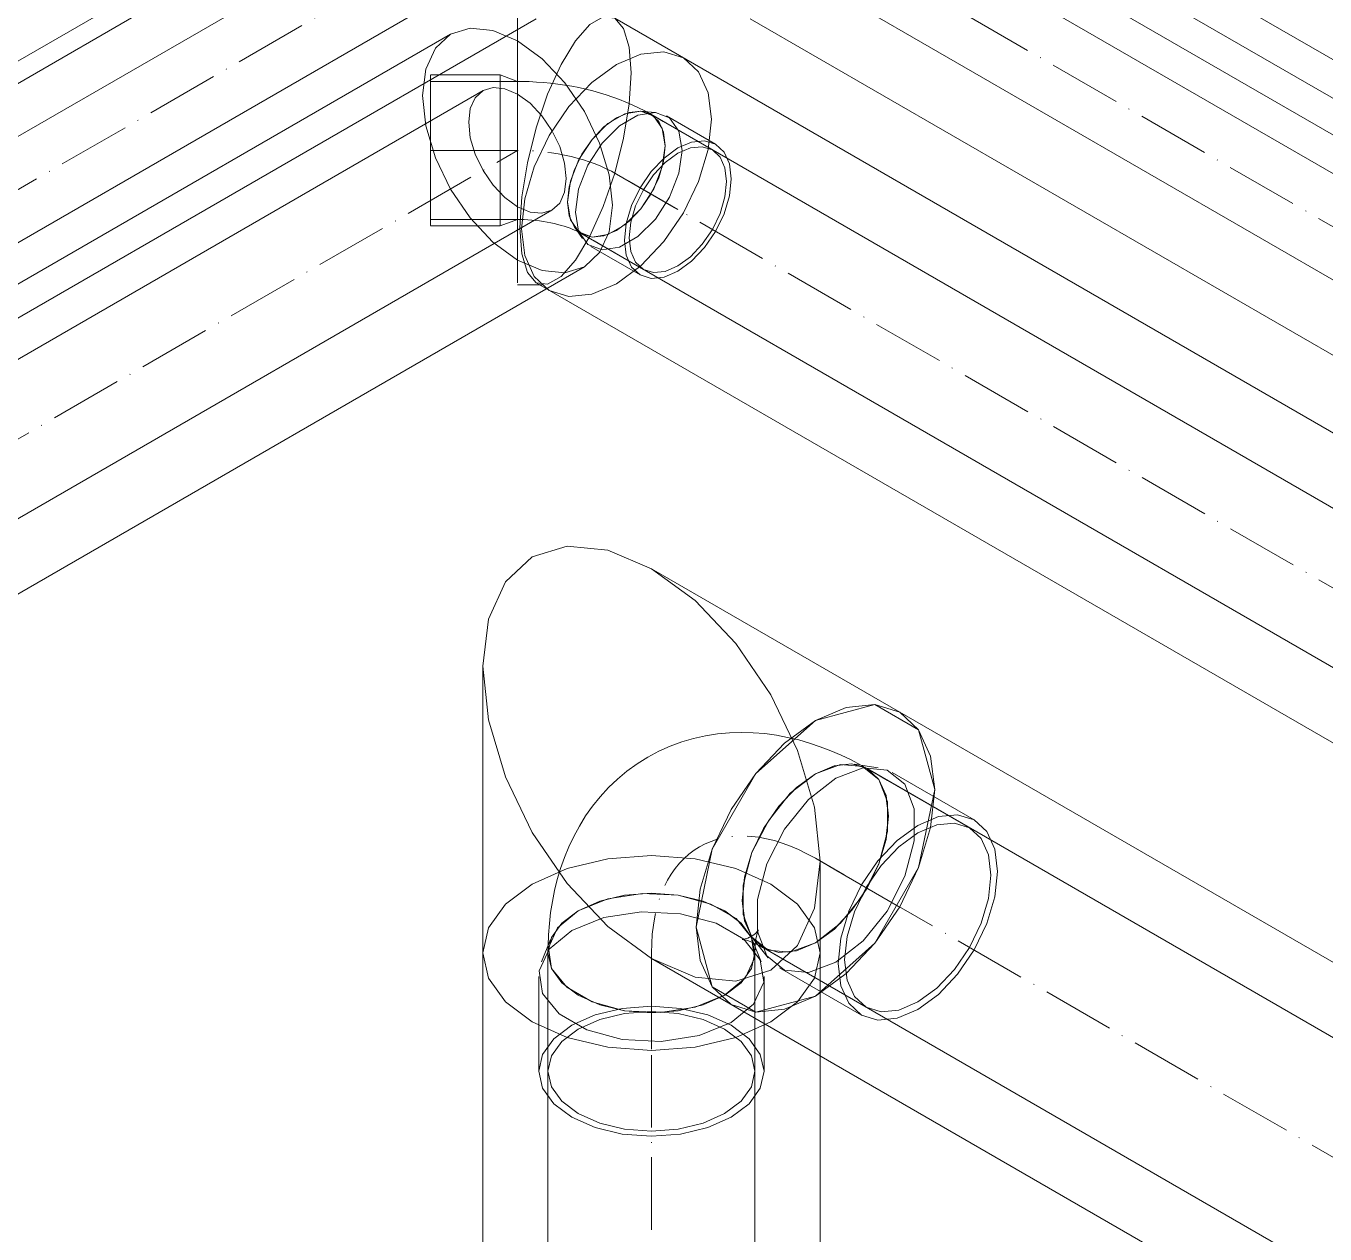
# Model space of a CAD drawing. Header units: millimetres. Extents: x -88595 to 880822, y -1054509 to -148035.
# Drawn here: x 387326.8 to 387506.1, y -308503.3 to -308336.6 of the extents above; entities that cross this region are included whole.
import ezdxf

# ---------------------------------------------------------------- set-up
doc = ezdxf.new("R2010")
doc.units = ezdxf.units.MM
doc.linetypes.add('$12$ADSK_Осевая', pattern=[14, 10, -2, 0, -2])
doc.linetypes.add('$13$ADSK_Осевая', pattern=[14, 10, -2, 0, -2])
for name, color, linetype, lineweight in [('Изоляция', 7, 'Continuous', 18), ('Трубопровод', 7, 'Continuous', 18), ('Трубопроводы', 7, 'Continuous', 18)]:
    doc.layers.add(name, color=color, linetype=linetype, lineweight=lineweight)

# ---------------------------------------------------------------- blocks, each defined once
blk = doc.blocks.new('$0$ADSK_МедьПайка_Отвод - Отвод медный под пайку двухраструбный-V51-В_ОВ3_4')
at = {"layer": 'Трубопроводы', "color": 134, "true_color": 0x00a6a6}
for p, q in [((14943.61, 15546.83), (14934.01, 15546.83)), ((14943.61, 15545.94), (14934.01, 15545.94)), ((14946.01, 15545.94), (14943.61, 15546.83)), ((14946.01, 15545.94), (14943.61, 15545.94)), ((14965.02, 15541.66), (14963.01, 15541.83)), ((14966.12, 15540.42), (14964.43, 15541.4)), ((14972.91, 15536.5), (14966.12, 15540.42)), ((14973.36, 15537.27), (14966.57, 15541.19)), ((14934.01, 15526.89), (14943.61, 15526.89)), ((14943.61, 15526), (14946.01, 15526.89)), ((14943.61, 15526.89), (14946.01, 15526.89)), ((14934.01, 15526), (14943.61, 15526)), ((14953.82, 15525.91), (14954.97, 15524.26)), ((14954.9, 15524.9), (14956.6, 15523.92)), ((14956.15, 15523.15), (14962.94, 15519.23)), ((14956.6, 15523.92), (14963.39, 15520))]:
    blk.add_line(p, q, dxfattribs=at)
for points in [[(14934.01, 15530.41, 0), (14934.01, 15532.81, 0), (14934.01, 15535.46, 0), (14934.01, 15538.18, 0), (14934.01, 15540.78, 0), (14934.01, 15543.08, 0), (14934.01, 15544.92, 0), (14934.01, 15546.19, 0), (14934.01, 15546.79, 0), (14934.01, 15546.68, 0), (14934.01, 15545.88, 0), (14934.01, 15544.43, 0), (14934.01, 15542.43, 0)], [(14934.01, 15541.92, 0), (14934.01, 15543.74, 0), (14934.01, 15545.07, 0), (14934.01, 15545.81, 0), (14934.01, 15545.9, 0), (14934.01, 15545.35, 0), (14934.01, 15544.2, 0), (14934.01, 15542.51, 0), (14934.01, 15540.4, 0), (14934.01, 15538.03, 0), (14934.01, 15535.54, 0), (14934.01, 15533.12, 0), (14934.01, 15530.92, 0)], [(14943.61, 15542.43, 0), (14943.61, 15544.98, 0), (14943.61, 15546.49, 0), (14943.61, 15546.79, 0), (14943.61, 15545.84, 0), (14943.61, 15543.75, 0), (14943.61, 15540.77, 0), (14943.61, 15537.28, 0), (14943.61, 15533.67, 0), (14943.61, 15530.41, 0)], [(14964.43, 15541.4, 0), (14963.59, 15541.87, 0), (14962.73, 15542.31, 0), (14961.86, 15542.72, 0), (14960.98, 15543.1, 0), (14960.08, 15543.46, 0), (14959.17, 15543.79, 0), (14958.26, 15544.1, 0), (14957.33, 15544.38, 0), (14956.39, 15544.64, 0), (14955.44, 15544.87, 0), (14954.48, 15545.09, 0), (14953.52, 15545.27, 0), (14952.55, 15545.44, 0), (14951.57, 15545.58, 0), (14950.59, 15545.7, 0), (14949.61, 15545.79, 0), (14948.62, 15545.86, 0), (14947.63, 15545.91, 0), (14946.64, 15545.94, 0), (14946.01, 15545.94, 0)], [(14946.01, 15530.92, 0), (14946.01, 15533.91, 0), (14946.01, 15537.21, 0), (14946.01, 15540.4, 0), (14946.01, 15543.12, 0), (14946.01, 15545.03, 0), (14946.01, 15545.9, 0), (14946.01, 15545.63, 0), (14946.01, 15544.24, 0), (14946.01, 15541.92, 0)], [(14946.01, 15530.92, 0), (14946.01, 15533.12, 0), (14946.01, 15535.54, 0), (14946.01, 15538.03, 0), (14946.01, 15540.4, 0), (14946.01, 15542.51, 0), (14946.01, 15544.2, 0), (14946.01, 15545.35, 0), (14946.01, 15545.9, 0), (14946.01, 15545.81, 0), (14946.01, 15545.07, 0), (14946.01, 15543.74, 0), (14946.01, 15541.92, 0)], [(14934.01, 15542.43, 0), (14934.01, 15540.03, 0), (14934.01, 15537.37, 0), (14934.01, 15534.66, 0), (14934.01, 15532.06, 0), (14934.01, 15529.76, 0), (14934.01, 15527.91, 0), (14934.01, 15526.65, 0), (14934.01, 15526.05, 0), (14934.01, 15526.15, 0), (14934.01, 15526.96, 0), (14934.01, 15528.41, 0), (14934.01, 15530.41, 0)], [(14943.61, 15530.41, 0), (14943.61, 15527.86, 0), (14943.61, 15526.35, 0), (14943.61, 15526.05, 0), (14943.61, 15527, 0), (14943.61, 15529.09, 0), (14943.61, 15532.06, 0), (14943.61, 15535.56, 0), (14943.61, 15539.16, 0), (14943.61, 15542.43, 0)], [(14934.01, 15530.92, 0), (14934.01, 15529.09, 0), (14934.01, 15527.77, 0), (14934.01, 15527.03, 0), (14934.01, 15526.93, 0), (14934.01, 15527.48, 0), (14934.01, 15528.64, 0), (14934.01, 15530.33, 0), (14934.01, 15532.43, 0), (14934.01, 15534.81, 0), (14934.01, 15537.29, 0), (14934.01, 15539.72, 0), (14934.01, 15541.92, 0)], [(14946.01, 15541.92, 0), (14946.01, 15538.93, 0), (14946.01, 15535.63, 0), (14946.01, 15532.43, 0), (14946.01, 15529.72, 0), (14946.01, 15527.8, 0), (14946.01, 15526.93, 0), (14946.01, 15527.21, 0), (14946.01, 15528.59, 0), (14946.01, 15530.92, 0)], [(14946.01, 15541.92, 0), (14946.01, 15539.72, 0), (14946.01, 15537.29, 0), (14946.01, 15534.81, 0), (14946.01, 15532.43, 0), (14946.01, 15530.33, 0), (14946.01, 15528.64, 0), (14946.01, 15527.48, 0), (14946.01, 15526.93, 0), (14946.01, 15527.03, 0), (14946.01, 15527.77, 0), (14946.01, 15529.09, 0), (14946.01, 15530.92, 0)], [(14966.4, 15537.04, 0), (14965.99, 15539.46, 0), (14964.82, 15541.13, 0), (14963.03, 15541.83, 0), (14960.83, 15541.49, 0), (14958.49, 15540.14, 0), (14956.3, 15537.94, 0), (14954.5, 15535.17, 0), (14953.33, 15532.16, 0), (14952.93, 15529.26, 0)], [(14966.4, 15537.04, 0), (14966.17, 15538.92, 0), (14965.5, 15540.41, 0), (14964.43, 15541.4, 0), (14963.03, 15541.83, 0), (14961.41, 15541.67, 0), (14959.66, 15540.93, 0), (14957.92, 15539.66, 0), (14956.3, 15537.94, 0), (14954.9, 15535.9, 0), (14953.83, 15533.67, 0), (14953.16, 15531.41, 0), (14952.93, 15529.26, 0)], [(14954, 15527.92, 0), (14954.44, 15531.09, 0), (14955.72, 15534.38, 0), (14957.68, 15537.41, 0), (14960.08, 15539.81, 0), (14962.64, 15541.29, 0), (14965.04, 15541.66, 0), (14967, 15540.9, 0), (14968.28, 15539.08, 0), (14968.72, 15536.42, 0)], [(14952.93, 15529.26, 0), (14953.33, 15526.84, 0), (14954.5, 15525.17, 0), (14956.3, 15524.47, 0), (14958.49, 15524.82, 0), (14960.83, 15526.17, 0), (14963.03, 15528.36, 0), (14964.82, 15531.13, 0), (14965.99, 15534.15, 0), (14966.4, 15537.04, 0)], [(14952.93, 15529.26, 0), (14953.16, 15527.38, 0), (14953.83, 15525.9, 0), (14954.9, 15524.9, 0), (14956.3, 15524.47, 0), (14957.92, 15524.63, 0), (14959.66, 15525.38, 0), (14961.41, 15526.65, 0), (14963.03, 15528.36, 0), (14964.43, 15530.4, 0), (14965.5, 15532.63, 0), (14966.17, 15534.9, 0), (14966.4, 15537.04, 0)], [(14975.51, 15532.51, 0), (14975.26, 15534.56, 0), (14974.53, 15536.19, 0), (14973.36, 15537.27, 0), (14971.83, 15537.74, 0), (14970.05, 15537.57, 0), (14968.15, 15536.76, 0), (14966.24, 15535.37, 0), (14964.47, 15533.49, 0), (14962.94, 15531.26, 0), (14961.77, 15528.82, 0), (14961.03, 15526.35, 0), (14960.78, 15524, 0)], [(14961.41, 15524.36, 0), (14961.64, 15526.51, 0), (14962.32, 15528.77, 0), (14963.39, 15531, 0), (14964.78, 15533.04, 0), (14966.4, 15534.76, 0), (14968.15, 15536.03, 0), (14969.89, 15536.77, 0), (14971.52, 15536.93, 0), (14972.91, 15536.5, 0), (14973.98, 15535.51, 0), (14974.65, 15534.02, 0), (14974.88, 15532.14, 0)], [(14968.72, 15536.42, 0), (14968.28, 15533.26, 0), (14967, 15529.97, 0), (14965.04, 15526.94, 0), (14962.64, 15524.54, 0), (14960.08, 15523.06, 0), (14957.68, 15522.68, 0), (14955.72, 15523.45, 0), (14954.44, 15525.27, 0), (14954, 15527.92, 0)], [(14960.78, 15524, 0), (14961.03, 15521.95, 0), (14961.77, 15520.32, 0), (14962.94, 15519.23, 0), (14964.47, 15518.76, 0), (14966.24, 15518.94, 0), (14968.15, 15519.75, 0), (14970.05, 15521.14, 0), (14971.83, 15523.01, 0), (14973.36, 15525.25, 0), (14974.53, 15527.68, 0), (14975.26, 15530.16, 0), (14975.51, 15532.51, 0)], [(14974.88, 15532.14, 0), (14974.65, 15530, 0), (14973.98, 15527.73, 0), (14972.91, 15525.5, 0), (14971.52, 15523.46, 0), (14969.89, 15521.75, 0), (14968.15, 15520.48, 0), (14966.4, 15519.73, 0), (14964.78, 15519.57, 0), (14963.39, 15520, 0), (14962.32, 15521, 0), (14961.64, 15522.48, 0), (14961.41, 15524.36, 0)], [(14954.9, 15524.9, 0), (14954.63, 15525.06, 0), (14954.33, 15525.21, 0), (14954, 15525.36, 0), (14953.65, 15525.52, 0), (14953.27, 15525.67, 0), (14952.88, 15525.81, 0), (14952.46, 15525.95, 0), (14952.02, 15526.08, 0), (14951.57, 15526.21, 0), (14951.09, 15526.33, 0), (14950.61, 15526.43, 0), (14950.11, 15526.53, 0), (14949.6, 15526.62, 0), (14949.07, 15526.69, 0), (14948.54, 15526.76, 0), (14948, 15526.81, 0), (14947.46, 15526.85, 0), (14946.91, 15526.88, 0), (14946.36, 15526.89, 0), (14946.01, 15526.89, 0)]]:
    blk.add_polyline3d(points, dxfattribs=at)
blk = doc.blocks.new('$0$ADSK_МедьПайка_Отвод - Отвод медный под пайку двухраструбный-V61-В_ОВ3_4')
at = {"layer": 'Трубопроводы', "color": 134, "true_color": 0x00a6a6}
for p, q in [((14995.79, 15451.23), (14992.48, 15451.71)), ((14997.1, 15449.47), (14994.27, 15451.1)), ((15008.41, 15442.94), (14997.1, 15449.47)), ((15009.05, 15444.04), (14997.73, 15450.57)), ((14950.58, 15427.52), (14949.34, 15424.42)), ((14979.66, 15424.42), (14978.42, 15427.52)), ((14978.56, 15427.6), (14980.63, 15424.98)), ((14950.22, 15425.67), (14950.22, 15422.4)), ((14978.79, 15422.4), (14978.79, 15425.67)), ((14979.99, 15426.36), (14982.81, 15424.73)), ((14982.81, 15424.73), (14994.13, 15418.2)), ((14948.95, 15422.4), (14948.95, 15409.34)), ((14950.22, 15422.4), (14950.22, 15409.34)), ((14978.79, 15409.34), (14978.79, 15422.4)), ((14980.06, 15409.34), (14980.06, 15422.4)), ((14982.18, 15423.63), (14993.49, 15417.1))]:
    blk.add_line(p, q, dxfattribs=at)
for points in [[(14963.99, 15452.69, 0), (14965.51, 15453.5, 0), (14967.08, 15454.2, 0), (14968.7, 15454.79, 0), (14970.33, 15455.27, 0), (14971.98, 15455.64, 0), (14973.64, 15455.9, 0), (14975.29, 15456.05, 0), (14976.94, 15456.1, 0), (14978.56, 15456.06, 0), (14980.17, 15455.93, 0), (14981.75, 15455.71, 0), (14983.3, 15455.42, 0), (14984.83, 15455.06, 0), (14986.33, 15454.62, 0), (14987.8, 15454.13, 0), (14989.25, 15453.57, 0), (14990.67, 15452.96, 0), (14992.05, 15452.3, 0), (14993.42, 15451.58, 0), (14994.27, 15451.1, 0)], [(14963.99, 15452.69, 0), (14962.52, 15451.77, 0), (14961.12, 15450.76, 0), (14959.81, 15449.66, 0), (14958.57, 15448.48, 0), (14957.43, 15447.23, 0), (14956.38, 15445.93, 0), (14955.42, 15444.57, 0), (14954.55, 15443.18, 0), (14953.78, 15441.75, 0), (14953.09, 15440.29, 0), (14952.48, 15438.82, 0), (14951.96, 15437.32, 0), (14951.51, 15435.82, 0), (14951.13, 15434.3, 0), (14950.83, 15432.78, 0), (14950.59, 15431.25, 0), (14950.41, 15429.72, 0), (14950.29, 15428.18, 0), (14950.23, 15426.64, 0), (14950.22, 15425.67, 0)], [(14987.13, 15427.07, 0), (14989.74, 15428.97, 0), (14992.18, 15431.55, 0), (14994.27, 15434.61, 0), (14995.88, 15437.95, 0), (14996.88, 15441.35, 0), (14997.23, 15444.56, 0), (14996.88, 15447.38, 0), (14995.88, 15449.61, 0), (14994.27, 15451.1, 0), (14992.18, 15451.75, 0), (14989.74, 15451.51, 0), (14987.13, 15450.39, 0)], [(14987.13, 15427.07, 0), (14990.58, 15429.77, 0), (14993.62, 15433.55, 0), (14995.88, 15437.95, 0), (14997.08, 15442.45, 0), (14997.07, 15446.5, 0), (14995.87, 15449.61, 0), (14993.62, 15451.42, 0), (14990.58, 15451.69, 0), (14987.13, 15450.39, 0)], [(14989.96, 15449.8, 0), (14993.72, 15451.2, 0), (14997.03, 15450.91, 0), (14999.48, 15448.95, 0), (15000.79, 15445.56, 0), (15000.79, 15441.14, 0), (14999.48, 15436.25, 0), (14997.02, 15431.45, 0), (14993.72, 15427.33, 0), (14989.96, 15424.4, 0)], [(14987.13, 15450.39, 0), (14984.51, 15448.49, 0), (14982.08, 15445.92, 0), (14979.99, 15442.85, 0), (14978.38, 15439.51, 0), (14977.37, 15436.12, 0), (14977.03, 15432.9, 0), (14977.37, 15430.08, 0), (14978.38, 15427.85, 0), (14979.99, 15426.36, 0), (14982.08, 15425.71, 0), (14984.51, 15425.96, 0), (14987.13, 15427.07, 0)], [(14987.13, 15450.39, 0), (14983.67, 15447.7, 0), (14980.64, 15443.92, 0), (14978.38, 15439.51, 0), (14977.18, 15435.02, 0), (14977.18, 15430.96, 0), (14978.38, 15427.85, 0), (14980.63, 15426.05, 0), (14983.67, 15425.78, 0), (14987.13, 15427.07, 0)], [(14989.96, 15424.4, 0), (14986.2, 15422.99, 0), (14982.89, 15423.29, 0), (14980.43, 15425.25, 0), (14979.12, 15428.64, 0), (14979.12, 15433.05, 0), (14980.43, 15437.95, 0), (14982.89, 15442.74, 0), (14986.19, 15446.86, 0), (14989.96, 15449.8, 0)], [(15001.27, 15417.87, 0), (15004.12, 15419.94, 0), (15006.77, 15422.74, 0), (15009.05, 15426.08, 0), (15010.8, 15429.72, 0), (15011.89, 15433.41, 0), (15012.27, 15436.92, 0), (15011.89, 15439.99, 0), (15010.8, 15442.42, 0), (15009.05, 15444.04, 0), (15006.77, 15444.74, 0), (15004.12, 15444.48, 0), (15001.27, 15443.27, 0)], [(15001.27, 15442.23, 0), (15003.88, 15443.34, 0), (15006.32, 15443.58, 0), (15008.41, 15442.94, 0), (15010.02, 15441.45, 0), (15011.03, 15439.22, 0), (15011.37, 15436.4, 0), (15011.03, 15433.18, 0), (15010.02, 15429.78, 0), (15008.41, 15426.44, 0), (15006.32, 15423.38, 0), (15003.88, 15420.81, 0), (15001.27, 15418.9, 0)], [(15001.27, 15443.27, 0), (14998.42, 15441.19, 0), (14995.77, 15438.39, 0), (14993.49, 15435.06, 0), (14991.74, 15431.42, 0), (14990.65, 15427.72, 0), (14990.27, 15424.22, 0), (14990.65, 15421.15, 0), (14991.74, 15418.72, 0), (14993.49, 15417.1, 0), (14995.77, 15416.39, 0), (14998.42, 15416.65, 0), (15001.27, 15417.87, 0)], [(15001.27, 15418.9, 0), (14998.66, 15417.79, 0), (14996.22, 15417.55, 0), (14994.13, 15418.2, 0), (14992.52, 15419.68, 0), (14991.51, 15421.91, 0), (14991.17, 15424.73, 0), (14991.51, 15427.95, 0), (14992.52, 15431.35, 0), (14994.13, 15434.69, 0), (14996.22, 15437.75, 0), (14998.66, 15440.32, 0), (15001.27, 15442.23, 0)], [(14954.4, 15431.5, 0), (14957.36, 15432.81, 0), (14960.8, 15433.63, 0), (14964.5, 15433.91, 0), (14968.2, 15433.63, 0), (14971.64, 15432.81, 0), (14974.6, 15431.5, 0), (14976.87, 15429.79, 0), (14978.3, 15427.8, 0), (14978.79, 15425.67, 0), (14978.3, 15423.53, 0), (14976.87, 15421.54, 0), (14974.6, 15419.84, 0)], [(14954.4, 15431.5, 0), (14958.46, 15433.14, 0), (14963.25, 15433.88, 0), (14968.2, 15433.63, 0), (14972.69, 15432.42, 0), (14976.2, 15430.4, 0), (14978.3, 15427.8, 0), (14978.73, 15424.95, 0), (14977.45, 15422.18, 0), (14974.6, 15419.84, 0)], [(14974.6, 15419.84, 0), (14971.64, 15418.52, 0), (14968.2, 15417.7, 0), (14964.5, 15417.42, 0), (14960.8, 15417.7, 0), (14957.36, 15418.52, 0), (14954.4, 15419.84, 0), (14952.13, 15421.54, 0), (14950.7, 15423.53, 0), (14950.22, 15425.67, 0), (14950.7, 15427.8, 0), (14952.13, 15429.79, 0), (14954.4, 15431.5, 0)], [(14974.6, 15419.84, 0), (14970.54, 15418.19, 0), (14965.74, 15417.45, 0), (14960.8, 15417.7, 0), (14956.31, 15418.91, 0), (14952.8, 15420.94, 0), (14950.7, 15423.53, 0), (14950.27, 15426.39, 0), (14951.55, 15429.15, 0), (14954.4, 15431.5, 0)], [(14975.5, 15416.05, 0), (14978.6, 15418.61, 0), (14980, 15421.62, 0), (14979.52, 15424.73, 0), (14977.24, 15427.55, 0), (14973.42, 15429.76, 0), (14968.52, 15431.08, 0), (14963.14, 15431.35, 0), (14957.92, 15430.54, 0), (14953.5, 15428.75, 0)], [(14953.5, 15428.75, 0), (14950.4, 15426.2, 0), (14949, 15423.19, 0), (14949.47, 15420.08, 0), (14951.76, 15417.25, 0), (14955.58, 15415.05, 0), (14960.47, 15413.73, 0), (14965.86, 15413.45, 0), (14971.07, 15414.26, 0), (14975.5, 15416.05, 0)], [(14978.27, 15427.94, 0), (14978.05, 15427.83, 0), (14977.83, 15427.73, 0), (14977.62, 15427.65, 0), (14977.43, 15427.6, 0), (14977.27, 15427.56, 0), (14977.14, 15427.54, 0), (14977.05, 15427.53, 0), (14977.01, 15427.53, 0), (14977.01, 15427.53, 0)], [(14977.01, 15427.53, 0), (14977.03, 15427.53, 0), (14977.11, 15427.52, 0), (14977.23, 15427.5, 0), (14977.41, 15427.46, 0), (14977.64, 15427.41, 0), (14977.91, 15427.32, 0), (14978.22, 15427.21, 0), (14978.58, 15427.07, 0), (14978.97, 15426.89, 0), (14979.4, 15426.68, 0), (14979.85, 15426.44, 0), (14979.99, 15426.36, 0)], [(14978.27, 15427.94, 0), (14978.48, 15428.08, 0), (14978.68, 15428.22, 0), (14978.85, 15428.36, 0), (14978.99, 15428.5, 0), (14979.11, 15428.62, 0), (14979.19, 15428.72, 0), (14979.24, 15428.79, 0), (14979.26, 15428.83, 0), (14979.26, 15428.83, 0)], [(14979.26, 15428.83, 0), (14979.25, 15428.81, 0), (14979.22, 15428.74, 0), (14979.17, 15428.62, 0), (14979.12, 15428.45, 0), (14979.05, 15428.22, 0), (14978.99, 15427.95, 0), (14978.93, 15427.62, 0), (14978.87, 15427.24, 0), (14978.83, 15426.81, 0), (14978.8, 15426.34, 0), (14978.79, 15425.82, 0), (14978.79, 15425.67, 0)], [(14953.5, 15415.69, 0), (14956.72, 15417.11, 0), (14960.47, 15418.01, 0), (14964.5, 15418.32, 0), (14968.53, 15418.01, 0), (14972.28, 15417.11, 0), (14975.5, 15415.69, 0), (14977.97, 15413.83, 0), (14979.53, 15411.66, 0), (14980.06, 15409.34, 0), (14979.53, 15407.01, 0), (14977.97, 15404.85, 0), (14975.5, 15402.99, 0)], [(14974.6, 15403.51, 0), (14976.87, 15405.21, 0), (14978.3, 15407.2, 0), (14978.79, 15409.34, 0), (14978.3, 15411.47, 0), (14976.87, 15413.46, 0), (14974.6, 15415.17, 0), (14971.64, 15416.48, 0), (14968.2, 15417.3, 0), (14964.5, 15417.58, 0), (14960.8, 15417.3, 0), (14957.36, 15416.48, 0), (14954.4, 15415.17, 0)], [(14975.5, 15402.99, 0), (14972.28, 15401.56, 0), (14968.53, 15400.66, 0), (14964.5, 15400.36, 0), (14960.47, 15400.66, 0), (14956.72, 15401.56, 0), (14953.5, 15402.99, 0), (14951.03, 15404.85, 0), (14949.48, 15407.01, 0), (14948.95, 15409.34, 0), (14949.48, 15411.66, 0), (14951.03, 15413.83, 0), (14953.5, 15415.69, 0)], [(14954.4, 15415.17, 0), (14952.13, 15413.46, 0), (14950.7, 15411.47, 0), (14950.22, 15409.34, 0), (14950.7, 15407.2, 0), (14952.13, 15405.21, 0), (14954.4, 15403.51, 0), (14957.36, 15402.19, 0), (14960.8, 15401.37, 0), (14964.5, 15401.09, 0), (14968.2, 15401.37, 0), (14971.64, 15402.19, 0), (14974.6, 15403.51, 0)]]:
    blk.add_polyline3d(points, dxfattribs=at)

msp = doc.modelspace()

# ---------------------------------------------------------------- linework, layer by layer
at = {"layer": 'Изоляция', "color": 134, "true_color": 0x00a6a6}
for p, q in [((387157.09, -308441.83), (387415.91, -308292.41)), ((387409.44, -308295.18), (395502.3, -312967.59)), ((394605.57, -312490.98), (387408.08, -308335.5)), ((387385.39, -308337.72), (387101.67, -308501.53)), ((387120.19, -308533.61), (387403.91, -308369.81)), ((387397.22, -308372.02), (394587.04, -312523.06)), ((387394.65, -308372.29), (387398.22, -308372.29)), ((393701.02, -312041.81), (387413.14, -308411.5)), ((387389.86, -308424.94), (387389.86, -308919.38)), ((387436.43, -308919.38), (387436.43, -308451.83)), ((387413.14, -308465.27), (393654.45, -312068.69))]:
    msp.add_line(p, q, dxfattribs=at)
at = {"layer": 'Изоляция', "color": 190, "true_color": 0x8000ff}
for p, q in [((387381.89, -308308.99), (387177.61, -308426.93)), ((395470.92, -312944.41), (387442.14, -308308.99)), ((387192.96, -308453.52), (387397.24, -308335.58)), ((387426.79, -308335.58), (395455.57, -312971))]:
    msp.add_line(p, q, dxfattribs=at)
at = {"layer": 'Изоляция', "color": 134, "true_color": 0x00a6a6}
for points in [[(387394.65, -308338.64, 0), (387394.65, -308335.5, 0), (387394.65, -308343.07, 0)], [(387410.32, -308343.07, 0), (387410.06, -308339.52, 0), (387409.3, -308336.94, 0), (387408.08, -308335.5, 0), (387406.49, -308335.32, 0), (387404.64, -308336.38, 0), (387402.65, -308338.64, 0)], [(387381.55, -308346.2, 0), (387382, -308342.54, 0), (387383.31, -308339.65, 0), (387385.39, -308337.72, 0), (387388.1, -308336.88, 0), (387391.26, -308337.19, 0), (387394.65, -308338.64, 0)], [(387394.65, -308338.64, 0), (387398.04, -308341.11, 0), (387401.2, -308344.44, 0), (387403.91, -308348.41, 0), (387405.99, -308352.75, 0), (387407.3, -308357.15, 0), (387407.75, -308361.33, 0)], [(387394.65, -308364.46, 0), (387394.65, -308350.63, 0), (387394.65, -308338.64, 0)], [(387402.65, -308338.64, 0), (387400.66, -308341.92, 0), (387398.81, -308346.01, 0), (387397.22, -308350.63, 0), (387396.01, -308355.46, 0), (387395.24, -308360.18, 0), (387394.98, -308364.46, 0)], [(387408.31, -308341.9, 0), (387411.7, -308340.46, 0), (387414.86, -308340.15, 0), (387417.57, -308340.99, 0), (387419.65, -308342.92, 0), (387420.96, -308345.81, 0), (387421.41, -308349.47, 0)], [(387421.41, -308349.47, 0), (387420.96, -308345.81, 0), (387419.65, -308342.92, 0), (387417.57, -308340.99, 0), (387414.86, -308340.15, 0), (387411.7, -308340.46, 0), (387408.31, -308341.9, 0)], [(387394.65, -308343.07, 0), (387394.65, -308356.9, 0), (387394.65, -308368.89, 0)], [(387395.21, -308364.59, 0), (387395.65, -308360.42, 0), (387396.96, -308356.02, 0), (387399.04, -308351.68, 0), (387401.76, -308347.71, 0), (387404.92, -308344.38, 0), (387408.31, -308341.9, 0)], [(387408.31, -308341.9, 0), (387404.92, -308344.38, 0), (387401.76, -308347.71, 0), (387399.04, -308351.68, 0), (387396.96, -308356.02, 0), (387395.65, -308360.42, 0), (387395.21, -308364.59, 0)], [(387402.65, -308368.89, 0), (387404.64, -308365.6, 0), (387406.49, -308361.51, 0), (387408.08, -308356.9, 0), (387409.3, -308352.06, 0), (387410.06, -308347.35, 0), (387410.32, -308343.07, 0)], [(387394.65, -308368.89, 0), (387391.26, -308366.42, 0), (387388.1, -308363.08, 0), (387385.39, -308359.11, 0), (387383.31, -308354.78, 0), (387382, -308350.37, 0), (387381.55, -308346.2, 0)], [(387421.41, -308349.47, 0), (387420.96, -308353.64, 0), (387419.65, -308358.04, 0), (387417.57, -308362.38, 0), (387414.86, -308366.35, 0), (387411.7, -308369.68, 0), (387408.31, -308372.15, 0)], [(387408.31, -308372.15, 0), (387411.7, -308369.68, 0), (387414.86, -308366.35, 0), (387417.57, -308362.38, 0), (387419.65, -308358.04, 0), (387420.96, -308353.64, 0), (387421.41, -308349.47, 0)], [(387407.75, -308361.33, 0), (387407.3, -308364.98, 0), (387405.99, -308367.87, 0), (387403.91, -308369.81, 0), (387401.2, -308370.64, 0), (387398.04, -308370.33, 0), (387394.65, -308368.89, 0)], [(387394.65, -308368.89, 0), (387394.65, -308372.02, 0), (387394.65, -308364.46, 0)], [(387394.98, -308364.46, 0), (387395.24, -308368.01, 0), (387396.01, -308370.59, 0), (387397.22, -308372.02, 0), (387398.81, -308372.21, 0), (387400.66, -308371.14, 0), (387402.65, -308368.89, 0)], [(387408.31, -308372.15, 0), (387404.92, -308373.6, 0), (387401.76, -308373.91, 0), (387399.04, -308373.07, 0), (387396.96, -308371.14, 0), (387395.65, -308368.25, 0), (387395.21, -308364.59, 0)], [(387395.21, -308364.59, 0), (387395.65, -308368.25, 0), (387396.96, -308371.14, 0), (387399.04, -308373.07, 0), (387401.76, -308373.91, 0), (387404.92, -308373.6, 0), (387408.31, -308372.15, 0)], [(387396.68, -308409.87, 0), (387401.5, -308408.38, 0), (387407.12, -308408.94, 0), (387413.14, -308411.5, 0), (387419.17, -308415.89, 0), (387424.79, -308421.82, 0), (387429.61, -308428.88, 0)], [(387396.68, -308447.89, 0), (387392.98, -308440.19, 0), (387390.65, -308432.36, 0), (387389.86, -308424.94, 0), (387390.65, -308418.44, 0), (387392.98, -308413.3, 0), (387396.68, -308409.87, 0)], [(387429.61, -308428.88, 0), (387433.31, -308436.58, 0), (387435.64, -308444.41, 0), (387436.43, -308451.83, 0), (387435.64, -308458.33, 0), (387433.31, -308463.47, 0), (387429.61, -308466.9, 0)], [(387435.77, -308432.44, 0), (387440.03, -308430.63, 0), (387444, -308430.23, 0), (387447.41, -308431.28, 0), (387450.03, -308433.71, 0), (387451.68, -308437.35, 0), (387452.24, -308441.94, 0)], [(387452.24, -308441.94, 0), (387450.03, -308433.71, 0), (387444, -308430.23, 0), (387435.77, -308432.44, 0)], [(387419.31, -308460.96, 0), (387419.87, -308455.71, 0), (387421.51, -308450.18, 0), (387424.13, -308444.73, 0), (387427.54, -308439.74, 0), (387431.51, -308435.55, 0), (387435.77, -308432.44, 0)], [(387435.77, -308432.44, 0), (387427.54, -308439.74, 0), (387421.51, -308450.18, 0), (387419.31, -308460.96, 0)], [(387452.24, -308441.94, 0), (387451.68, -308447.19, 0), (387450.03, -308452.72, 0), (387447.41, -308458.17, 0), (387444, -308463.16, 0), (387440.03, -308467.35, 0), (387435.77, -308470.46, 0)], [(387435.77, -308470.46, 0), (387444, -308463.16, 0), (387450.03, -308452.72, 0), (387452.24, -308441.94, 0)], [(387429.61, -308466.9, 0), (387424.79, -308468.39, 0), (387419.17, -308467.84, 0), (387413.14, -308465.27, 0), (387407.12, -308460.88, 0), (387401.5, -308454.95, 0), (387396.68, -308447.89, 0)], [(387429.61, -308455.01, 0), (387424.79, -308452.87, 0), (387419.17, -308451.53, 0), (387413.14, -308451.07, 0), (387407.12, -308451.53, 0), (387401.5, -308452.87, 0), (387396.68, -308455.01, 0)], [(387396.68, -308455.01, 0), (387401.5, -308452.87, 0), (387407.12, -308451.53, 0), (387413.14, -308451.07, 0), (387419.17, -308451.53, 0), (387424.79, -308452.87, 0), (387429.61, -308455.01, 0)], [(387396.68, -308455.01, 0), (387392.98, -308457.79, 0), (387390.65, -308461.03, 0), (387389.86, -308464.51, 0), (387390.65, -308467.99, 0), (387392.98, -308471.24, 0), (387396.68, -308474.02, 0)], [(387396.68, -308474.02, 0), (387392.98, -308471.24, 0), (387390.65, -308467.99, 0), (387389.86, -308464.51, 0), (387390.65, -308461.03, 0), (387392.98, -308457.79, 0), (387396.68, -308455.01, 0)], [(387429.61, -308474.02, 0), (387433.31, -308471.24, 0), (387435.64, -308467.99, 0), (387436.43, -308464.51, 0), (387435.64, -308461.03, 0), (387433.31, -308457.79, 0), (387429.61, -308455.01, 0)], [(387429.61, -308455.01, 0), (387433.31, -308457.79, 0), (387435.64, -308461.03, 0), (387436.43, -308464.51, 0), (387435.64, -308467.99, 0), (387433.31, -308471.24, 0), (387429.61, -308474.02, 0)], [(387435.77, -308470.46, 0), (387431.51, -308472.27, 0), (387427.54, -308472.67, 0), (387424.13, -308471.62, 0), (387421.51, -308469.19, 0), (387419.87, -308465.55, 0), (387419.31, -308460.96, 0)], [(387419.31, -308460.96, 0), (387421.51, -308469.19, 0), (387427.54, -308472.67, 0), (387435.77, -308470.46, 0)], [(387396.68, -308474.02, 0), (387401.5, -308476.16, 0), (387407.12, -308477.5, 0), (387413.14, -308477.96, 0), (387419.17, -308477.5, 0), (387424.79, -308476.16, 0), (387429.61, -308474.02, 0)], [(387429.61, -308474.02, 0), (387424.79, -308476.16, 0), (387419.17, -308477.5, 0), (387413.14, -308477.96, 0), (387407.12, -308477.5, 0), (387401.5, -308476.16, 0), (387396.68, -308474.02, 0)]]:
    msp.add_polyline3d(points, dxfattribs=at)
at = {"layer": 'Трубопровод', "color": 134, "true_color": 0x00a6a6}
for p, q in [((387417.61, -308289.5), (395506.8, -312959.8)), ((387389.89, -308345.51), (387106.17, -308509.32)), ((394601.07, -312498.77), (387413.07, -308348.78)), ((387115.69, -308525.82), (387399.41, -308362.01)), ((387403.54, -308365.28), (394591.54, -312515.27)), ((393662.25, -312029.82), (387442.91, -308439.08)), ((387398.86, -308464.51), (387398.86, -308919.38)), ((387427.43, -308919.38), (387427.43, -308464.51)), ((387428.63, -308463.82), (393647.97, -312054.56))]:
    msp.add_line(p, q, dxfattribs=at)
at = {"layer": 'Трубопровод', "color": 190, "true_color": 0x8000ff}
for p, q in [((387386.39, -308316.79), (387182.11, -308434.72)), ((395466.42, -312952.2), (387437.64, -308316.79)), ((387188.46, -308445.72), (387392.74, -308327.78)), ((387431.29, -308327.78), (395460.07, -312963.2))]:
    msp.add_line(p, q, dxfattribs=at)
at = {"layer": 'Трубопровод', "color": 190, "linetype": '$12$ADSK_Осевая', "true_color": 0x8000ff}
for p, q in [((387185.28, -308440.22), (387389.56, -308322.28)), ((387185.28, -308440.22), (387389.56, -308322.28)), ((395463.24, -312957.7), (387434.46, -308322.28)), ((395463.24, -312957.7), (387434.46, -308322.28))]:
    msp.add_line(p, q, dxfattribs=at)
at = {"layer": 'Трубопровод', "color": 134, "linetype": '$12$ADSK_Осевая', "true_color": 0x00a6a6}
for p, q in [((387110.93, -308517.57), (387394.65, -308353.76)), ((387110.93, -308517.57), (387394.65, -308353.76)), ((394596.3, -312507.02), (387408.31, -308357.03)), ((394596.3, -312507.02), (387408.31, -308357.03)), ((393655.11, -312042.19), (387435.77, -308451.45)), ((393655.11, -312042.19), (387435.77, -308451.45)), ((387413.14, -308464.51), (387413.14, -308919.38)), ((387413.14, -308464.51), (387413.14, -308919.38))]:
    msp.add_line(p, q, dxfattribs=at)
at = {"layer": 'Трубопровод', "color": 134, "true_color": 0x00a6a6}
for points in [[(387387.92, -308349.87, 0), (387388.14, -308347.99, 0), (387388.82, -308346.51, 0), (387389.89, -308345.51, 0), (387391.28, -308345.08, 0), (387392.91, -308345.24, 0), (387394.65, -308345.99, 0)], [(387394.65, -308345.99, 0), (387396.39, -308347.26, 0), (387398.02, -308348.97, 0), (387399.41, -308351.01, 0), (387400.48, -308353.24, 0), (387401.16, -308355.51, 0), (387401.39, -308357.65, 0)], [(387408.31, -308349.25, 0), (387410.05, -308348.51, 0), (387411.67, -308348.35, 0), (387413.07, -308348.78, 0), (387414.14, -308349.77, 0), (387414.81, -308351.26, 0), (387415.04, -308353.14, 0)], [(387394.65, -308361.54, 0), (387392.91, -308360.27, 0), (387391.28, -308358.55, 0), (387389.89, -308356.51, 0), (387388.82, -308354.28, 0), (387388.14, -308352.02, 0), (387387.92, -308349.87, 0)], [(387401.57, -308360.92, 0), (387401.8, -308358.77, 0), (387402.47, -308356.51, 0), (387403.54, -308354.28, 0), (387404.94, -308352.24, 0), (387406.56, -308350.52, 0), (387408.31, -308349.25, 0)], [(387415.04, -308353.14, 0), (387414.81, -308355.29, 0), (387414.14, -308357.55, 0), (387413.07, -308359.78, 0), (387411.67, -308361.82, 0), (387410.05, -308363.53, 0), (387408.31, -308364.81, 0)], [(387401.39, -308357.65, 0), (387401.16, -308359.53, 0), (387400.48, -308361.02, 0), (387399.41, -308362.01, 0), (387398.02, -308362.44, 0), (387396.39, -308362.28, 0), (387394.65, -308361.54, 0)], [(387408.31, -308364.81, 0), (387406.56, -308365.55, 0), (387404.94, -308365.71, 0), (387403.54, -308365.28, 0), (387402.47, -308364.28, 0), (387401.8, -308362.8, 0), (387401.57, -308360.92, 0)], [(387425.67, -308457.28, 0), (387426.02, -308454.06, 0), (387427.02, -308450.67, 0), (387428.63, -308447.33, 0), (387430.72, -308444.26, 0), (387433.16, -308441.69, 0), (387435.77, -308439.79, 0)], [(387435.77, -308439.79, 0), (387438.39, -308438.67, 0), (387440.82, -308438.43, 0), (387442.91, -308439.08, 0), (387444.52, -308440.57, 0), (387445.53, -308442.8, 0), (387445.87, -308445.62, 0)], [(387445.87, -308445.62, 0), (387445.53, -308448.84, 0), (387444.52, -308452.23, 0), (387442.91, -308455.57, 0), (387440.82, -308458.63, 0), (387438.39, -308461.21, 0), (387435.77, -308463.11, 0)], [(387423.25, -308458.68, 0), (387420.29, -308457.37, 0), (387416.84, -308456.55, 0), (387413.14, -308456.27, 0), (387409.45, -308456.55, 0), (387406, -308457.37, 0), (387403.04, -308458.68, 0)], [(387435.77, -308463.11, 0), (387433.16, -308464.23, 0), (387430.72, -308464.47, 0), (387428.63, -308463.82, 0), (387427.02, -308462.33, 0), (387426.02, -308460.1, 0), (387425.67, -308457.28, 0)], [(387403.04, -308458.68, 0), (387400.77, -308460.39, 0), (387399.35, -308462.38, 0), (387398.86, -308464.51, 0), (387399.35, -308466.65, 0), (387400.77, -308468.64, 0), (387403.04, -308470.35, 0)], [(387423.25, -308470.35, 0), (387425.52, -308468.64, 0), (387426.94, -308466.65, 0), (387427.43, -308464.51, 0), (387426.94, -308462.38, 0), (387425.52, -308460.39, 0), (387423.25, -308458.68, 0)], [(387403.04, -308470.35, 0), (387406, -308471.66, 0), (387409.45, -308472.48, 0), (387413.14, -308472.76, 0), (387416.84, -308472.48, 0), (387420.29, -308471.66, 0), (387423.25, -308470.35, 0)]]:
    msp.add_polyline3d(points, dxfattribs=at)
at = {"layer": 'Трубопроводы', "color": 134, "linetype": '$12$ADSK_Осевая', "true_color": 0x00a6a6}
for p, q in [((387392.25, -308353.76), (387382.65, -308353.76)), ((387394.65, -308353.76), (387392.25, -308353.76)), ((387408.31, -308357.03), (387410, -308358.01)), ((387410, -308358.01), (387416.79, -308361.93)), ((387435.77, -308451.45), (387438.6, -308453.08)), ((387438.6, -308453.08), (387449.91, -308459.61)), ((387413.14, -308464.51), (387413.14, -308467.78)), ((387413.14, -308467.78), (387413.14, -308480.84))]:
    msp.add_line(p, q, dxfattribs=at)
at = {"layer": 'Трубопроводы', "color": 134, "linetype": '$13$ADSK_Осевая', "true_color": 0x00a6a6}
for centre, major_axis, start_param, end_param in [((387394.65, -308364.91), (19.31, 0), 0.785398, 1.570796), ((387435.77, -308477.58), (-16, 27.71), 5.497787, 7.068583)]:
    msp.add_ellipse(centre, major_axis=major_axis, ratio=0.57735, start_param=start_param, end_param=end_param, dxfattribs=at)

# ---------------------------------------------------------------- block references
at = {"layer": 'Трубопроводы', "color": 134, "true_color": 0x00a6a6}
for name in ['$0$ADSK_МедьПайка_Отвод - Отвод медный под пайку двухраструбный-V51-В_ОВ3_4', '$0$ADSK_МедьПайка_Отвод - Отвод медный под пайку двухраструбный-V61-В_ОВ3_4']:
    msp.add_blockref(name, (372448.64, -323890.18), dxfattribs=at)

doc.saveas('drawing.dxf')
